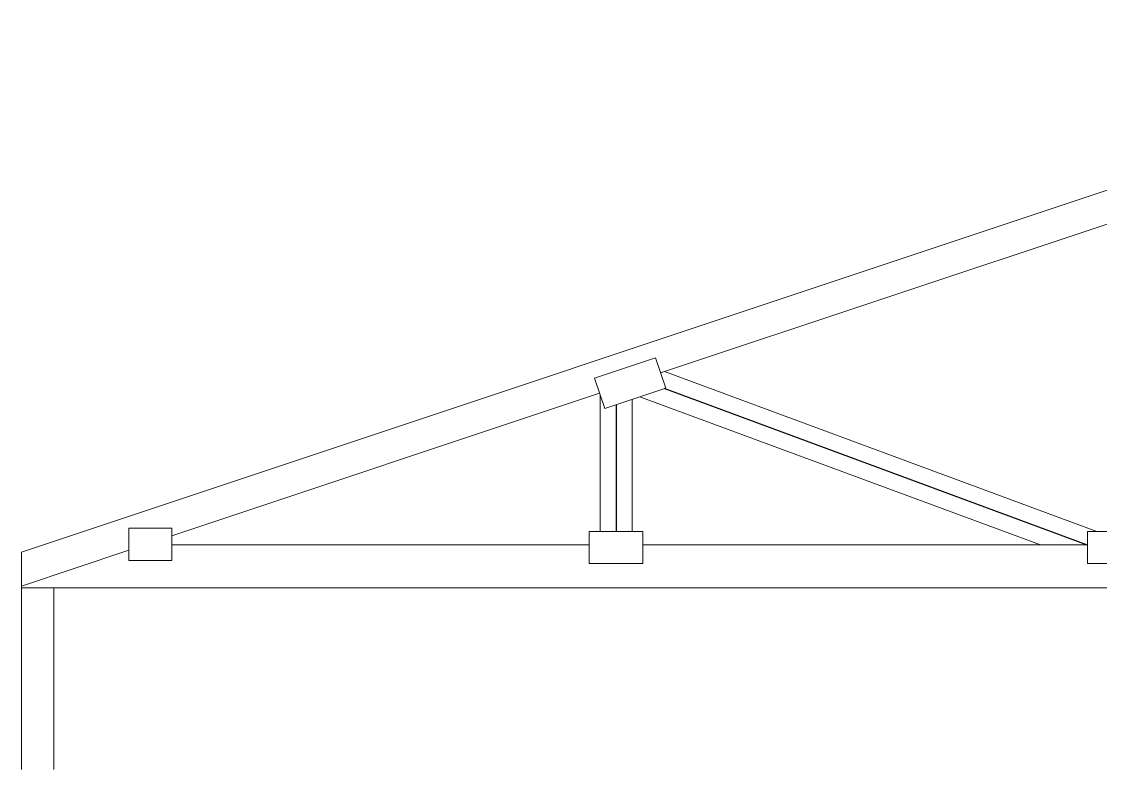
# Model space of a CAD drawing. Header units: inches. Extents: x 99 to 15695, y -7208 to 2559.
# Drawn here: x 14449.2 to 14650.6, y -4174.3 to -4034.7 of the extents above; entities that cross this region are included whole.
import ezdxf

# ---------------------------------------------------------------- set-up
doc = ezdxf.new("R2010")
doc.units = ezdxf.units.IN
doc.header["$LTSCALE"] = 96
doc.header["$MEASUREMENT"] = 0
doc.layers.add('Common', color=4, linetype='Continuous', lineweight=5)
doc.layers.add('Section', color=6, linetype='Continuous', lineweight=20)

msp = doc.modelspace()

# ---------------------------------------------------------------- linework, layer by layer
at = {"layer": 'Common'}
msp.add_lwpolyline([(14469.22, -4135.28), (14477.22, -4135.28), (14477.22, -4129.28), (14469.22, -4129.28), (14469.22, -4135.28)], dxfattribs=at)
at = {"layer": 'Defpoints'}
for p, q in [((14648.19, -4132.42), (14569.19, -4103.22)), ((14560.19, -4106.22), (14560.19, -4129.87))]:
    msp.add_line(p, q, dxfattribs=at)
at = {"layer": 'Section'}
for p, q in [((14449.19, -4133.74), (14746.19, -4034.74)), ((14568.5, -4100.29), (14652.22, -4072.39)), ((14649.96, -4129.87), (14569.24, -4100.05)), ((14477.22, -4130.72), (14557.12, -4104.09)), ((14557.19, -4104.32), (14557.19, -4129.87)), ((14639.42, -4132.37), (14564.64, -4104.74)), ((14563.19, -4105.22), (14563.19, -4129.87)), ((14555.19, -4132.37), (14477.22, -4132.37)), ((14648.19, -4132.37), (14565.19, -4132.37)), ((14449.19, -4140.06), (14469.22, -4133.39)), ((14449.19, -4174.27), (14449.19, -4133.74)), ((15043.19, -4140.37), (14449.19, -4140.37)), ((14455.19, -4174.27), (14455.19, -4140.37))]:
    msp.add_line(p, q, dxfattribs=at)
for points in [[(14558.06, -4106.93), (14569.45, -4103.14), (14567.55, -4097.45), (14556.17, -4101.24), (14558.06, -4106.93)], [(14555.19, -4135.87), (14565.19, -4135.87), (14565.19, -4129.87), (14555.19, -4129.87), (14555.19, -4135.87)], [(14648.19, -4135.87), (14660.19, -4135.87), (14660.19, -4129.87), (14648.19, -4129.87), (14648.19, -4135.87)]]:
    msp.add_lwpolyline(points, dxfattribs=at)

doc.saveas('drawing.dxf')
